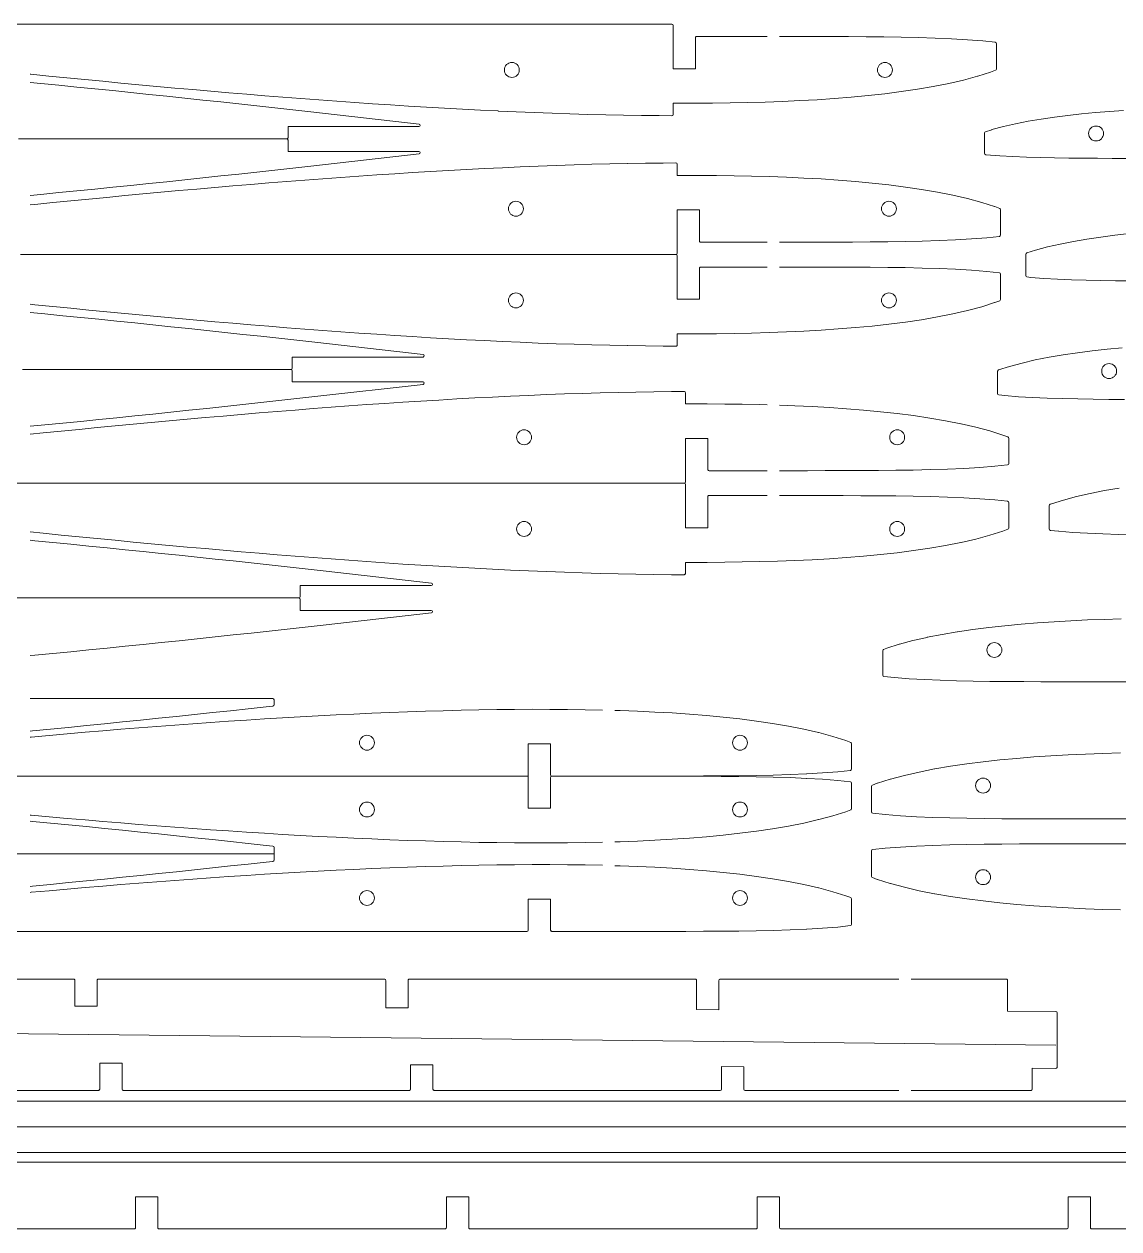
# Model space of a CAD drawing. Header units: millimetres. Extents: x 2 to 380, y 0 to 97.
# Drawn here: x 74.1 to 162.2, y -0.1 to 96.8 of the extents above; entities that cross this region are included whole.
import ezdxf

# ---------------------------------------------------------------- set-up
doc = ezdxf.new("R2010")
doc.units = ezdxf.units.MM
doc.layers.get('0').update_dxf_attribs({"color": 18, "lineweight": 20, "true_color": 0x000000})
doc.layers.add('+0.1mm', color=18, linetype='Continuous', lineweight=20, true_color=0x000000)

msp = doc.modelspace()

# ---------------------------------------------------------------- linework, layer by layer
at = {"layer": '+0.1mm'}
for p, q in [((152.431, 68.888), (152.501, 68.989)), ((3.124, 16.347), (157.124, 14.683))]:
    msp.add_line(p, q, dxfattribs=at)
at = {"layer": '+0.1mm', "flags": 128}
for points in [[(126.237, 96.798), (124.533, 96.798), (123.072, 96.798), (121.61, 96.798), (120.149, 96.798), (118.689, 96.798), (117.229, 96.798), (115.77, 96.798), (114.311, 96.798), (112.852, 96.798), (111.395, 96.798), (109.937, 96.798), (108.48, 96.798), (107.024, 96.798), (105.568, 96.798), (104.112, 96.798), (102.656, 96.798), (101.199, 96.798), (99.742, 96.798), (98.284, 96.798), (96.827, 96.798), (95.37, 96.798), (93.913, 96.798), (92.456, 96.798), (90.999, 96.798), (89.543, 96.798), (86.629, 96.798), (83.716, 96.798), (82.259, 96.798), (80.803, 96.798), (79.346, 96.798), (77.889, 96.798), (76.433, 96.798), (74.976, 96.798), (73.519, 96.798)], [(73.703, 87.56), (75.159, 87.56), (76.616, 87.56), (78.073, 87.561), (79.53, 87.561), (80.987, 87.56), (82.444, 87.56), (83.901, 87.56), (85.359, 87.56), (86.816, 87.56), (88.274, 87.56), (89.733, 87.56), (91.191, 87.56), (92.65, 87.56), (95.269, 87.561)], [(126.563, 78.262), (124.859, 78.262), (123.398, 78.262), (121.937, 78.262), (120.476, 78.262), (119.015, 78.262), (117.555, 78.262), (116.096, 78.262), (114.637, 78.262), (113.179, 78.262), (111.721, 78.262), (110.264, 78.262), (108.807, 78.262), (107.351, 78.262), (105.894, 78.262), (104.438, 78.262), (102.982, 78.262), (101.526, 78.262), (100.068, 78.262), (98.611, 78.262), (97.154, 78.262), (95.697, 78.262), (94.24, 78.262), (92.783, 78.262), (91.326, 78.262), (89.869, 78.262), (86.956, 78.262), (84.042, 78.262), (82.586, 78.262), (81.129, 78.262), (79.673, 78.262), (78.216, 78.262), (76.759, 78.262), (75.302, 78.262), (73.845, 78.261)], [(74.029, 69.024), (75.486, 69.024), (76.943, 69.024), (78.399, 69.024), (79.856, 69.024), (81.313, 69.024), (82.771, 69.024), (84.228, 69.024), (85.685, 69.024), (87.143, 69.024), (88.601, 69.024), (90.059, 69.024), (91.518, 69.024), (92.976, 69.024), (95.595, 69.024)], [(127.224, 59.881), (125.52, 59.881), (124.059, 59.881), (122.597, 59.881), (121.136, 59.881), (119.676, 59.881), (118.216, 59.881), (116.757, 59.881), (115.298, 59.881), (113.84, 59.881), (112.382, 59.881), (110.924, 59.881), (109.467, 59.881), (108.011, 59.881), (106.555, 59.881), (105.099, 59.881), (103.643, 59.881), (102.186, 59.881), (100.729, 59.881), (99.272, 59.881), (97.814, 59.881), (96.357, 59.881), (94.9, 59.881), (93.443, 59.881), (91.986, 59.881), (90.53, 59.881), (87.616, 59.881), (84.703, 59.881), (83.246, 59.881), (81.79, 59.881), (80.333, 59.881), (78.876, 59.881), (77.42, 59.881), (75.963, 59.881), (74.506, 59.881), (73.049, 59.881)], [(73.233, 50.643), (74.69, 50.643), (76.146, 50.643), (77.603, 50.643), (79.06, 50.643), (80.517, 50.643), (81.974, 50.643), (83.431, 50.643), (84.888, 50.643), (86.346, 50.643), (87.803, 50.643), (89.261, 50.643), (90.72, 50.643), (92.178, 50.643), (93.637, 50.643), (96.256, 50.644)], [(114.684, 36.316), (112.88, 36.316), (111.419, 36.316), (109.957, 36.316), (108.496, 36.316), (107.036, 36.316), (105.576, 36.316), (104.117, 36.316), (102.658, 36.316), (101.2, 36.316), (99.742, 36.316), (98.284, 36.316), (96.827, 36.316), (95.371, 36.316), (93.915, 36.316), (92.459, 36.316), (91.003, 36.316), (89.546, 36.316), (88.089, 36.316), (86.632, 36.316), (85.174, 36.316), (83.717, 36.316), (82.26, 36.316), (80.803, 36.316), (79.346, 36.316), (77.89, 36.316), (74.976, 36.316), (72.063, 36.316)], [(73.12, 30.071), (74.576, 30.071), (76.033, 30.071), (77.489, 30.071), (78.946, 30.071), (80.403, 30.071), (81.86, 30.071), (83.317, 30.071), (84.775, 30.071), (86.232, 30.071), (87.69, 30.071), (89.148, 30.071), (90.606, 30.071), (92.064, 30.071), (93.523, 30.071), (94.242, 30.071)], [(345.231, 5.272), (23.704, 5.272)]]:
    msp.add_lwpolyline(points, dxfattribs=at)
for points in [[(133.896, 95.798), (133.266, 95.798), (131.817, 95.798), (130.364, 95.798), (128.237, 95.798, 0.414214), (128.137, 95.698), (128.137, 93.21), (126.337, 93.21), (126.337, 96.698, 0.414201), (126.237, 96.798)], [(74.644, 92.77), (74.681, 92.767), (76.13, 92.622, 0.000272), (76.13, 92.622), (77.579, 92.479, 0.000272), (77.579, 92.479), (79.028, 92.337, 0.000292), (79.028, 92.337), (80.476, 92.197, 0.000333), (80.476, 92.197), (81.925, 92.059, 0.000291), (81.925, 92.059), (83.373, 91.923, 0.00039), (83.373, 91.923), (84.821, 91.789, 0.000334), (84.821, 91.789), (86.268, 91.657, 0.00039), (86.268, 91.657), (87.716, 91.528, 0.00043), (87.716, 91.528), (89.163, 91.401, 0.000391), (89.163, 91.401), (90.61, 91.276, 0.00049), (90.61, 91.276), (92.056, 91.154, 0.00047), (92.056, 91.154), (93.502, 91.035, 0.000531), (93.503, 91.035), (94.948, 90.919, 0.000509), (94.949, 90.919), (96.394, 90.806, 0.000572), (96.394, 90.806), (97.84, 90.696, 0.00057), (97.84, 90.696), (99.285, 90.59, 0.000571), (99.285, 90.59), (100.729, 90.487, 0.000693), (100.73, 90.487), (102.174, 90.388, 0.000631), (102.174, 90.388), (103.618, 90.292, 0.000692), (103.619, 90.292), (105.063, 90.201, 0.000694), (105.063, 90.201), (106.507, 90.114, 0.000712), (106.507, 90.114), (107.95, 90.031, 0.000753), (107.95, 90.031), (109.394, 89.952, 0.000792), (109.394, 89.952), (110.837, 89.878, 0.000812), (110.837, 89.878), (112.279, 89.809, 0.000813), (112.279, 89.808), (113.721, 89.744, 0.000893), (113.721, 89.744), (115.162, 89.684, 0.000933), (115.163, 89.684), (116.603, 89.63, 0.000915), (116.603, 89.63), (118.043, 89.582, 0.001055), (118.043, 89.582), (119.481, 89.539, 0.001077), (119.482, 89.539), (120.919, 89.502, 0.001118), (120.919, 89.502), (122.355, 89.472, 0.001201), (122.355, 89.472), (123.789, 89.449, 0.001284), (123.79, 89.449), (125.222, 89.434, 0.001369), (125.223, 89.434), (126.236, 89.428, 0.41581), (126.337, 89.528), (126.337, 90.426), (128.078, 90.427, 0.001581), (128.079, 90.427), (129.497, 90.436, 0.00169), (129.498, 90.436), (130.913, 90.455, 0.001779), (130.914, 90.455), (132.325, 90.484, 0.002018), (132.326, 90.484), (133.732, 90.524, 0.002115), (133.733, 90.524), (135.134, 90.576, 0.002342), (135.135, 90.577), (136.529, 90.641, 0.002533), (136.53, 90.641), (137.917, 90.72, 0.002841), (137.918, 90.72), (139.296, 90.814, 0.003099), (139.297, 90.814), (140.664, 90.924, 0.003484), (140.666, 90.924), (142.02, 91.052, 0.003827), (142.022, 91.052), (143.362, 91.2, 0.004416), (143.364, 91.2), (144.685, 91.369, 0.004902), (144.687, 91.37), (145.986, 91.562, 0.005676), (145.989, 91.562), (147.26, 91.78, 0.006612), (147.262, 91.78), (148.499, 92.026, 0.00755), (148.502, 92.026), (149.693, 92.3, 0.008925), (149.696, 92.301), (150.825, 92.604, 0.010628), (150.829, 92.605), (151.868, 92.932, 0.012991), (151.873, 92.933), (152.272, 93.082, 0.313287), (152.337, 93.175), (152.337, 95.235, 0.383108), (152.247, 95.335), (151.233, 95.444, 0.007014), (151.231, 95.444), (150.011, 95.541, 0.005172), (150.009, 95.541), (148.73, 95.616, 0.003807), (148.728, 95.616), (147.404, 95.674, 0.003091), (147.402, 95.674), (146.047, 95.716, 0.00234), (146.046, 95.716), (144.667, 95.746, 0.001762), (144.666, 95.746), (143.271, 95.766, 0.001283), (143.27, 95.766), (141.862, 95.78, 0.000965), (141.862, 95.78), (140.444, 95.788, 0.000575), (140.444, 95.788), (139.019, 95.792, 0.000271), (139.019, 95.792), (137.588, 95.796, 0.00025), (137.588, 95.796), (136.152, 95.797), (134.896, 95.798)], [(95.269, 87.561, 0.414178), (95.369, 87.661), (95.369, 88.56), (105.899, 88.56, 0.945405), (105.91, 88.76), (97.201, 89.741), (95.753, 89.903), (94.306, 90.064), (92.858, 90.224), (91.411, 90.382, 0.000273), (91.411, 90.382), (89.963, 90.538, 0.000261), (89.963, 90.538), (88.516, 90.693, 0.000257), (88.515, 90.693), (87.068, 90.846, 0.000256), (87.067, 90.846), (85.62, 90.998, 0.000263), (85.62, 90.998), (84.171, 91.149, 0.000261), (84.171, 91.149), (82.722, 91.298), (81.273, 91.445, 0.000256), (81.273, 91.446), (79.824, 91.592), (78.375, 91.737, 0.000272), (78.375, 91.737), (76.926, 91.88, 0.000272), (76.926, 91.88), (75.478, 92.021, 0.000292), (75.478, 92.021), (74.644, 92.102)], [(162.559, 89.851), (161.428, 89.774, 0.003099), (161.427, 89.774), (160.304, 89.684, 0.003484), (160.303, 89.683), (159.191, 89.578, 0.003827), (159.19, 89.578), (158.091, 89.457, 0.004416), (158.089, 89.457), (157.005, 89.318, 0.004902), (157.004, 89.318), (155.939, 89.161, 0.005676), (155.936, 89.16), (154.895, 88.982, 0.006612), (154.893, 88.981), (153.881, 88.781, 0.00755), (153.878, 88.78), (152.904, 88.556, 0.008925), (152.901, 88.555), (151.979, 88.308, 0.010628), (151.975, 88.307), (151.453, 88.143, 0.32761), (151.383, 88.047), (151.383, 86.395, 0.391173), (151.475, 86.296), (152.614, 86.205, 0.005172), (152.616, 86.205), (153.665, 86.143, 0.003807), (153.667, 86.143), (154.753, 86.096, 0.003091), (154.755, 86.096), (155.868, 86.061, 0.00234), (155.869, 86.061), (157.001, 86.037, 0.001762), (157.002, 86.037), (158.149, 86.02, 0.001283), (158.149, 86.02), (159.306, 86.009, 0.000965), (159.307, 86.009), (160.472, 86.003, 0.000575), (160.472, 86.003), (161.644, 85.999, 0.000271), (161.644, 85.999), (162.821, 85.996, 0.00025)], [(95.269, 87.56, -0.414178), (95.369, 87.46), (95.369, 86.56), (105.899, 86.56, -0.945405), (105.91, 86.361), (97.201, 85.38), (95.753, 85.218), (94.306, 85.057), (92.858, 84.897), (91.411, 84.739, -0.000273), (91.411, 84.739), (89.963, 84.583, -0.000261), (89.963, 84.583), (88.516, 84.428, -0.000257), (88.515, 84.428), (87.068, 84.274, -0.000256), (87.067, 84.274), (85.62, 84.123, -0.000263), (85.619, 84.123), (84.171, 83.972, -0.000261), (84.171, 83.972), (82.722, 83.823), (81.273, 83.675, -0.000256), (81.273, 83.675), (79.824, 83.529), (78.375, 83.384, -0.000272), (78.375, 83.384), (76.926, 83.241, -0.000272), (76.926, 83.241), (75.478, 83.1, -0.000292), (75.478, 83.1), (74.644, 83.019)], [(74.644, 82.256), (75.008, 82.293), (76.457, 82.438, -0.000272), (76.457, 82.438), (77.906, 82.581, -0.000272), (77.906, 82.581), (79.354, 82.722, -0.000292), (79.354, 82.722), (80.803, 82.862, -0.000333), (80.803, 82.862), (82.251, 83, -0.000291), (82.251, 83), (83.699, 83.136, -0.00039), (83.699, 83.136), (85.147, 83.27, -0.000334), (85.147, 83.27), (86.595, 83.402, -0.00039), (86.595, 83.402), (88.042, 83.532, -0.00043), (88.042, 83.532), (89.489, 83.659, -0.000391), (89.49, 83.659), (90.936, 83.784, -0.00049), (90.936, 83.784), (92.383, 83.906, -0.00047), (92.383, 83.906), (93.829, 84.025, -0.000531), (93.829, 84.025), (95.275, 84.141, -0.000509), (95.275, 84.141), (96.721, 84.254, -0.000572), (96.721, 84.254), (98.166, 84.364, -0.00057), (98.166, 84.364), (99.611, 84.47, -0.000571), (99.611, 84.47), (101.056, 84.573, -0.000693), (101.056, 84.573), (102.501, 84.672, -0.000631), (102.501, 84.672), (103.945, 84.767, -0.000692), (103.945, 84.767), (105.389, 84.859, -0.000694), (105.389, 84.859), (106.833, 84.946, -0.000712), (106.833, 84.946), (108.277, 85.029, -0.000753), (108.277, 85.029), (109.72, 85.108, -0.000792), (109.721, 85.108), (111.163, 85.182, -0.000812), (111.163, 85.182), (112.606, 85.251, -0.000813), (112.606, 85.251), (114.048, 85.316, -0.000893), (114.048, 85.316), (115.489, 85.375, -0.000933), (115.489, 85.375), (116.929, 85.43, -0.000915), (116.93, 85.43), (118.369, 85.478, -0.001055), (118.37, 85.478), (119.808, 85.521, -0.001077), (119.808, 85.521), (121.245, 85.557, -0.001118), (121.246, 85.557), (122.681, 85.587, -0.001201), (122.682, 85.587), (124.116, 85.61, -0.001284), (124.117, 85.61), (125.549, 85.626, -0.001369), (125.55, 85.626), (126.563, 85.632, -0.41581), (126.663, 85.532), (126.663, 84.634), (128.405, 84.633, -0.001581), (128.405, 84.633), (129.824, 84.624, -0.00169), (129.825, 84.624), (131.24, 84.605, -0.001779), (131.241, 84.605), (132.652, 84.576, -0.002018), (132.653, 84.576), (134.059, 84.535, -0.002115), (134.06, 84.535), (135.46, 84.483, -0.002342), (135.461, 84.483), (136.855, 84.419, -0.002533), (136.856, 84.419), (138.243, 84.34, -0.002841), (138.244, 84.34), (139.622, 84.246, -0.003099), (139.623, 84.246), (140.991, 84.136, -0.003484), (140.992, 84.136), (142.347, 84.008, -0.003827), (142.349, 84.007), (143.688, 83.86, -0.004416), (143.69, 83.86), (145.012, 83.691, -0.004902), (145.014, 83.69), (146.313, 83.498, -0.005676), (146.315, 83.498), (147.586, 83.28, -0.006612), (147.589, 83.28), (148.825, 83.034, -0.00755), (148.828, 83.034), (150.019, 82.76, -0.008925), (150.023, 82.759), (151.152, 82.456, -0.010628), (151.156, 82.455), (152.195, 82.128, -0.012991), (152.2, 82.127), (152.598, 81.978, -0.313287), (152.663, 81.885), (152.663, 79.825, -0.383108), (152.574, 79.725), (151.56, 79.616, -0.007014), (151.557, 79.616), (150.338, 79.519, -0.005172), (150.336, 79.519), (149.056, 79.444, -0.003807), (149.055, 79.444), (147.73, 79.386, -0.003091), (147.729, 79.386), (146.373, 79.344, -0.00234), (146.372, 79.344), (144.994, 79.314, -0.001762), (144.993, 79.314), (143.597, 79.294, -0.001283), (143.597, 79.294), (142.189, 79.28, -0.000965), (142.188, 79.28), (140.771, 79.272, -0.000575), (140.771, 79.272), (139.346, 79.268, -0.000271), (139.346, 79.268), (137.915, 79.264, -0.00025), (137.915, 79.264), (136.479, 79.263), (135.038, 79.262), (134.896, 79.262)], [(133.896, 79.262), (133.593, 79.262), (132.144, 79.262), (130.691, 79.262), (128.563, 79.262, -0.414214), (128.463, 79.362), (128.463, 81.85), (126.663, 81.85), (126.663, 78.362, -0.414201), (126.563, 78.262)], [(163.007, 79.944), (161.86, 79.818, 0.004416), (161.858, 79.818), (160.727, 79.673, 0.004902), (160.725, 79.673), (159.614, 79.508, 0.005676), (159.611, 79.508), (158.524, 79.322, 0.006612), (158.522, 79.321), (157.465, 79.111, 0.00755), (157.462, 79.111), (156.445, 78.877, 0.008925), (156.441, 78.876), (155.478, 78.617, 0.010628), (155.474, 78.616), (154.769, 78.395, 0.32761), (154.699, 78.3), (154.699, 76.565, 0.383108), (154.789, 76.465), (155.103, 76.431, 0.007014), (155.106, 76.431), (156.149, 76.348, 0.005172), (156.151, 76.348), (157.246, 76.284, 0.003807), (157.248, 76.284), (158.382, 76.234, 0.003091), (158.383, 76.234), (159.545, 76.198, 0.00234), (159.546, 76.198), (160.727, 76.173, 0.001762), (160.728, 76.173), (161.925, 76.155, 0.001283), (161.925, 76.155), (163.132, 76.144, 0.000965)], [(133.896, 77.262), (133.593, 77.262), (132.144, 77.262), (130.691, 77.262), (128.563, 77.262, 0.414214), (128.463, 77.162), (128.463, 74.673), (126.663, 74.673), (126.663, 78.162, 0.414201), (126.563, 78.262)], [(74.644, 74.267), (75.008, 74.23), (76.457, 74.085, 0.000272), (76.457, 74.085), (77.906, 73.942, 0.000272), (77.906, 73.942), (79.354, 73.801, 0.000292), (79.354, 73.801), (80.803, 73.661, 0.000333), (80.803, 73.661), (82.251, 73.523, 0.000291), (82.251, 73.523), (83.699, 73.387, 0.00039), (83.7, 73.387), (85.147, 73.253, 0.000334), (85.147, 73.253), (86.595, 73.121, 0.00039), (86.595, 73.121), (88.042, 72.991, 0.00043), (88.042, 72.991), (89.489, 72.864, 0.000391), (89.49, 72.864), (90.936, 72.739, 0.00049), (90.936, 72.739), (92.383, 72.617, 0.00047), (92.383, 72.617), (93.829, 72.498, 0.000531), (93.829, 72.498), (95.275, 72.382, 0.000509), (95.275, 72.382), (96.721, 72.269, 0.000572), (96.721, 72.269), (98.166, 72.16, 0.00057), (98.166, 72.16), (99.611, 72.053, 0.000571), (99.611, 72.053), (101.056, 71.95, 0.000693), (101.056, 71.95), (102.501, 71.851, 0.000631), (102.501, 71.851), (103.945, 71.756, 0.000692), (103.945, 71.756), (105.389, 71.665, 0.000694), (105.389, 71.665), (106.833, 71.577, 0.000712), (106.834, 71.577), (108.277, 71.494, 0.000753), (108.277, 71.494), (109.72, 71.416, 0.000792), (109.721, 71.416), (111.163, 71.341, 0.000812), (111.164, 71.341), (112.606, 71.272, 0.000813), (112.606, 71.272), (114.048, 71.207, 0.000893), (114.048, 71.207), (115.489, 71.148, 0.000933), (115.489, 71.148), (116.93, 71.094, 0.000915), (116.93, 71.094), (118.369, 71.045, 0.001055), (118.37, 71.045), (119.808, 71.002, 0.001077), (119.808, 71.002), (121.245, 70.966, 0.001118), (121.246, 70.966), (122.681, 70.936, 0.001201), (122.682, 70.936), (124.116, 70.913, 0.001284), (124.117, 70.913), (125.549, 70.897, 0.001369), (125.55, 70.897), (126.563, 70.892, 0.41581), (126.663, 70.992), (126.663, 71.889), (128.405, 71.89, 0.001581), (128.405, 71.89), (129.824, 71.9, 0.00169), (129.825, 71.9), (131.24, 71.919, 0.001779), (131.241, 71.919), (132.652, 71.948, 0.002018), (132.653, 71.948), (134.059, 71.988, 0.002115), (134.06, 71.988), (135.46, 72.04, 0.002342), (135.461, 72.04), (136.856, 72.105, 0.002533), (136.857, 72.105), (138.243, 72.184, 0.002841), (138.244, 72.184), (139.622, 72.277, 0.003099), (139.623, 72.277), (140.991, 72.388, 0.003484), (140.992, 72.388), (142.347, 72.516, 0.003827), (142.349, 72.516), (143.688, 72.663, 0.004416), (143.69, 72.664), (145.012, 72.833, 0.004902), (145.014, 72.833), (146.313, 73.025, 0.005676), (146.315, 73.026), (147.586, 73.243, 0.006612), (147.589, 73.244), (148.825, 73.489, 0.00755), (148.828, 73.49), (150.019, 73.764, 0.008925), (150.023, 73.765), (151.152, 74.068, 0.010628), (151.156, 74.069), (152.195, 74.395, 0.012991), (152.2, 74.397), (152.598, 74.545, 0.313287), (152.663, 74.639), (152.663, 76.699, 0.383108), (152.574, 76.798), (151.56, 76.907, 0.007014), (151.557, 76.908), (150.338, 77.005, 0.005172), (150.336, 77.005), (149.056, 77.08, 0.003807), (149.055, 77.08), (147.73, 77.137, 0.003091), (147.729, 77.137), (146.373, 77.18, 0.00234), (146.372, 77.18), (144.994, 77.209, 0.001762), (144.993, 77.209), (143.597, 77.23, 0.001283), (143.597, 77.23), (142.189, 77.243, 0.000965), (142.188, 77.243), (140.771, 77.251, 0.000575), (140.771, 77.251), (139.346, 77.256, 0.000271), (139.346, 77.256), (137.915, 77.259, 0.00025), (137.915, 77.259), (136.479, 77.261), (135.038, 77.262), (134.896, 77.262)], [(95.595, 69.024, 0.414178), (95.695, 69.124), (95.695, 70.024), (106.225, 70.024, 0.945405), (106.236, 70.223), (97.528, 71.205), (96.08, 71.367), (94.633, 71.528), (93.185, 71.687), (91.737, 71.845, 0.000273), (91.737, 71.845), (90.29, 72.002, 0.000261), (90.29, 72.002), (88.842, 72.156, 0.000257), (88.842, 72.157), (87.394, 72.31, 0.000256), (87.394, 72.31), (85.946, 72.462, 0.000263), (85.946, 72.462), (84.498, 72.612, 0.000261), (84.498, 72.612), (83.049, 72.761), (81.6, 72.909, 0.000256), (81.6, 72.909), (80.151, 73.055), (78.702, 73.2, 0.000272), (78.702, 73.2), (77.253, 73.343, 0.000272), (77.253, 73.343), (75.804, 73.485, 0.000292), (75.804, 73.485), (74.644, 73.597)], [(162.452, 70.766), (161.243, 70.652, 0.003827), (161.241, 70.652), (160.046, 70.52, 0.004416), (160.044, 70.52), (158.865, 70.369, 0.004902), (158.863, 70.369), (157.705, 70.198, 0.005676), (157.702, 70.197), (156.569, 70.003, 0.006612), (156.567, 70.003), (155.465, 69.784, 0.00755), (155.462, 69.783), (154.401, 69.539, 0.008925), (154.398, 69.538), (153.393, 69.269, 0.010628), (153.389, 69.268), (152.501, 68.989)], [(95.595, 69.024, -0.414178), (95.695, 68.924), (95.695, 68.024), (106.225, 68.024, -0.945405), (106.236, 67.825), (97.528, 66.843), (96.08, 66.681), (94.633, 66.52), (93.185, 66.361), (91.737, 66.203, -0.000273), (91.737, 66.203), (90.29, 66.046, -0.000261), (90.29, 66.046), (88.842, 65.891, -0.000257), (88.842, 65.891), (87.394, 65.738, -0.000256), (87.394, 65.738), (85.946, 65.586, -0.000263), (85.946, 65.586), (84.498, 65.436, -0.000261), (84.498, 65.436), (83.049, 65.287), (81.6, 65.139, -0.000256), (81.6, 65.139), (80.151, 64.993), (78.702, 64.848, -0.000272), (78.702, 64.848), (77.253, 64.705, -0.000272), (77.253, 64.705), (75.804, 64.563, -0.000292), (75.804, 64.563), (74.644, 64.451)], [(152.431, 68.888), (152.431, 67.071, 0.383108), (152.52, 66.972), (153.01, 66.919, 0.007014), (153.013, 66.919), (154.1, 66.832, 0.005172), (154.102, 66.832), (155.243, 66.765, 0.003807), (155.245, 66.765), (156.427, 66.714, 0.003091), (156.428, 66.714), (157.638, 66.676, 0.00234), (157.639, 66.676), (158.87, 66.65, 0.001762), (158.87, 66.65), (160.117, 66.631, 0.001283), (160.117, 66.631), (161.375, 66.619, 0.000965), (161.375, 66.619), (162.641, 66.612, 0.000575)], [(74.644, 63.809), (75.668, 63.912), (77.117, 64.057, -0.000272), (77.117, 64.057), (78.566, 64.2, -0.000272), (78.566, 64.2), (80.015, 64.342, -0.000292), (80.015, 64.342), (81.463, 64.482, -0.000333), (81.463, 64.482), (82.912, 64.62, -0.000291), (82.912, 64.62), (84.36, 64.756, -0.00039), (84.36, 64.756), (85.808, 64.89, -0.000334), (85.808, 64.89), (87.255, 65.022, -0.00039), (87.255, 65.022), (88.703, 65.151, -0.00043), (88.703, 65.151), (90.15, 65.278, -0.000391), (90.15, 65.278), (91.597, 65.403, -0.00049), (91.597, 65.403), (93.043, 65.525, -0.00047), (93.043, 65.525), (94.489, 65.644, -0.000531), (94.49, 65.644), (95.935, 65.76, -0.000509), (95.936, 65.76), (97.381, 65.873, -0.000572), (97.381, 65.873), (98.827, 65.983, -0.00057), (98.827, 65.983), (100.272, 66.089, -0.000571), (100.272, 66.089), (101.716, 66.192, -0.000693), (101.717, 66.192), (103.161, 66.291, -0.000631), (103.161, 66.291), (104.605, 66.387, -0.000692), (104.606, 66.387), (106.05, 66.478, -0.000694), (106.05, 66.478), (107.494, 66.565, -0.000712), (107.494, 66.565), (108.937, 66.648, -0.000753), (108.938, 66.648), (110.381, 66.727, -0.000792), (110.381, 66.727), (111.824, 66.801, -0.000812), (111.824, 66.801), (113.266, 66.871, -0.000813), (113.266, 66.871), (114.708, 66.935, -0.000893), (114.708, 66.935), (116.149, 66.995, -0.000933), (116.15, 66.995), (117.59, 67.049, -0.000915), (117.59, 67.049), (119.03, 67.098, -0.001055), (119.03, 67.098), (120.468, 67.14, -0.001077), (120.469, 67.14), (121.906, 67.177, -0.001118), (121.906, 67.177), (123.342, 67.207, -0.001201), (123.342, 67.207), (124.776, 67.23, -0.001284), (124.777, 67.23), (126.209, 67.245, -0.001369), (126.21, 67.245), (127.223, 67.251, -0.41581), (127.324, 67.151), (127.324, 66.253), (129.065, 66.253, -0.001581), (129.066, 66.253), (130.484, 66.243, -0.00169), (130.485, 66.243), (131.9, 66.224, -0.001779), (131.901, 66.224), (133.312, 66.195, -0.002018), (133.313, 66.195), (133.896, 66.178)], [(134.896, 66.148), (136.121, 66.103, -0.002342), (136.122, 66.103), (137.516, 66.038, -0.002533), (137.517, 66.038), (138.904, 65.959, -0.002841), (138.905, 65.959), (140.283, 65.865, -0.003099), (140.284, 65.865), (141.651, 65.755, -0.003484), (141.653, 65.755), (143.007, 65.627, -0.003827), (143.009, 65.627), (144.349, 65.479, -0.004416), (144.351, 65.479), (145.672, 65.31, -0.004902), (145.674, 65.31), (146.973, 65.118, -0.005676), (146.976, 65.117), (148.247, 64.9, -0.006612), (148.249, 64.899), (149.486, 64.654, -0.00755), (149.489, 64.653), (150.68, 64.379, -0.008925), (150.683, 64.378), (151.812, 64.075, -0.010628), (151.816, 64.074), (152.855, 63.748, -0.012991), (152.86, 63.746), (153.259, 63.598, -0.313287), (153.324, 63.504), (153.324, 61.444, -0.383108), (153.234, 61.345), (152.22, 61.235, -0.007014), (152.218, 61.235), (150.998, 61.138, -0.005172), (150.996, 61.138), (149.717, 61.063, -0.003807), (149.715, 61.063), (148.391, 61.005, -0.003091), (148.389, 61.005), (147.034, 60.963, -0.00234), (147.033, 60.963), (145.654, 60.933, -0.001762), (145.653, 60.933), (144.258, 60.913, -0.001283), (144.257, 60.913), (142.849, 60.9, -0.000965), (142.849, 60.9), (141.432, 60.892, -0.000575), (141.431, 60.892), (140.006, 60.887, -0.000271), (140.006, 60.887), (138.575, 60.884, -0.00025), (138.575, 60.884), (137.139, 60.882), (135.698, 60.881), (134.896, 60.881)], [(133.896, 60.881), (132.804, 60.881), (131.351, 60.881), (129.224, 60.881, -0.414214), (129.124, 60.981), (129.124, 63.47), (127.324, 63.47), (127.324, 59.981, -0.414201), (127.224, 59.881)], [(133.896, 58.881), (132.804, 58.881), (131.351, 58.881), (129.224, 58.881, 0.414214), (129.124, 58.781), (129.124, 56.292), (127.324, 56.292), (127.324, 59.781, 0.414201), (127.224, 59.881)], [(162.216, 59.488), (161.037, 59.286, 0.006612), (161.035, 59.285), (159.888, 59.058, 0.00755), (159.885, 59.057), (158.781, 58.803, 0.008925), (158.778, 58.802), (157.731, 58.521, 0.010628), (157.727, 58.52), (156.765, 58.218, 0.012991), (156.76, 58.216), (156.651, 58.176, 0.313287), (156.586, 58.082), (156.586, 56.179, 0.383108), (156.676, 56.08), (157.34, 56.008, 0.007014), (157.343, 56.008), (158.474, 55.918, 0.005172), (158.476, 55.918), (159.663, 55.848, 0.003807), (159.665, 55.848), (160.894, 55.795, 0.003091), (160.895, 55.795), (162.154, 55.756, 0.00234), (162.155, 55.756), (163.435, 55.728, 0.001762)], [(74.644, 55.953), (75.668, 55.85), (77.117, 55.705, 0.000272), (77.117, 55.705), (78.566, 55.562, 0.000272), (78.566, 55.562), (80.015, 55.42, 0.000292), (80.015, 55.42), (81.463, 55.28, 0.000333), (81.463, 55.28), (82.912, 55.142, 0.000291), (82.912, 55.142), (84.36, 55.006, 0.00039), (84.36, 55.006), (85.808, 54.872, 0.000334), (85.808, 54.872), (87.255, 54.74, 0.00039), (87.255, 54.74), (88.703, 54.611, 0.00043), (88.703, 54.611), (90.15, 54.484, 0.000391), (90.15, 54.484), (91.597, 54.359, 0.00049), (91.597, 54.359), (93.043, 54.237, 0.00047), (93.043, 54.237), (94.489, 54.118, 0.000531), (94.49, 54.118), (95.935, 54.002, 0.000509), (95.936, 54.002), (97.381, 53.889, 0.000572), (97.381, 53.889), (98.827, 53.779, 0.00057), (98.827, 53.779), (100.272, 53.673, 0.000571), (100.272, 53.673), (101.716, 53.57, 0.000693), (101.717, 53.57), (103.161, 53.471, 0.000631), (103.161, 53.471), (104.606, 53.375, 0.000692), (104.606, 53.375), (106.05, 53.284, 0.000694), (106.05, 53.284), (107.494, 53.197, 0.000712), (107.494, 53.197), (108.937, 53.114, 0.000753), (108.938, 53.114), (110.381, 53.035, 0.000792), (110.381, 53.035), (111.824, 52.961, 0.000812), (111.824, 52.961), (113.266, 52.891, 0.000813), (113.266, 52.891), (114.708, 52.827, 0.000893), (114.708, 52.827), (116.149, 52.767, 0.000933), (116.15, 52.767), (117.59, 52.713, 0.000915), (117.59, 52.713), (119.03, 52.664, 0.001055), (119.03, 52.664), (120.468, 52.622, 0.001077), (120.469, 52.622), (121.906, 52.585, 0.001118), (121.906, 52.585), (123.342, 52.555, 0.001201), (123.342, 52.555), (124.777, 52.532, 0.001284), (124.777, 52.532), (126.209, 52.517, 0.001369), (126.21, 52.517), (127.223, 52.511, 0.41581), (127.324, 52.611), (127.324, 53.509), (129.065, 53.509, 0.001581), (129.066, 53.509), (130.484, 53.519, 0.00169), (130.485, 53.519), (131.9, 53.538, 0.001779), (131.901, 53.538), (133.312, 53.567, 0.002018), (133.313, 53.567), (134.719, 53.607, 0.002115), (134.72, 53.607), (136.121, 53.659, 0.002342), (136.122, 53.659), (137.516, 53.724, 0.002533), (137.517, 53.724), (138.904, 53.803, 0.002841), (138.905, 53.803), (140.283, 53.897, 0.003099), (140.284, 53.897), (141.651, 54.007, 0.003484), (141.653, 54.007), (143.007, 54.135, 0.003827), (143.009, 54.135), (144.349, 54.283, 0.004416), (144.351, 54.283), (145.672, 54.452, 0.004902), (145.674, 54.452), (146.973, 54.645, 0.005676), (146.976, 54.645), (148.247, 54.863, 0.006612), (148.249, 54.863), (149.486, 55.109, 0.00755), (149.489, 55.109), (150.68, 55.383, 0.008925), (150.683, 55.384), (151.812, 55.687, 0.010628), (151.816, 55.688), (152.855, 56.015, 0.012991), (152.86, 56.016), (153.259, 56.165, 0.313287), (153.324, 56.258), (153.324, 58.318, 0.383108), (153.234, 58.418), (152.22, 58.527, 0.007014), (152.218, 58.527), (150.998, 58.624, 0.005172), (150.996, 58.624), (149.717, 58.699, 0.003807), (149.715, 58.699), (148.391, 58.757, 0.003091), (148.389, 58.757), (147.034, 58.799, 0.00234), (147.033, 58.799), (145.654, 58.829, 0.001762), (145.653, 58.829), (144.258, 58.849, 0.001283), (144.257, 58.849), (142.849, 58.863, 0.000965), (142.849, 58.863), (141.432, 58.871, 0.000575), (141.431, 58.871), (140.006, 58.875, 0.000271), (140.006, 58.875), (138.575, 58.879, 0.00025), (138.575, 58.879), (137.139, 58.88), (135.698, 58.881), (134.896, 58.881)], [(96.256, 50.644, 0.414178), (96.356, 50.744), (96.356, 51.643), (106.886, 51.643, 0.945405), (106.897, 51.843), (98.189, 52.824), (96.741, 52.986), (95.293, 53.147), (93.845, 53.306), (92.398, 53.465, 0.000273), (92.398, 53.465), (90.95, 53.621, 0.000261), (90.95, 53.621), (89.503, 53.776, 0.000257), (89.502, 53.776), (88.055, 53.929, 0.000256), (88.055, 53.929), (86.607, 54.081, 0.000263), (86.607, 54.081), (85.158, 54.232, 0.000261), (85.158, 54.232), (83.709, 54.381), (82.26, 54.528, 0.000256), (82.26, 54.528), (80.811, 54.675), (79.362, 54.819, 0.000272), (79.362, 54.819), (77.914, 54.963, 0.000272), (77.913, 54.963), (76.465, 55.104, 0.000292), (76.465, 55.104), (75.016, 55.244, 0.000333), (75.016, 55.244), (74.644, 55.28)], [(96.256, 50.643, -0.414178), (96.356, 50.543), (96.356, 49.643), (106.886, 49.643, -0.945405), (106.897, 49.444), (98.189, 48.463), (96.741, 48.3), (95.293, 48.14), (93.845, 47.98), (92.398, 47.822, -0.000273), (92.398, 47.822), (90.95, 47.666, -0.000261), (90.95, 47.666), (89.503, 47.511, -0.000257), (89.502, 47.511), (88.055, 47.357, -0.000256), (88.055, 47.357), (86.607, 47.205, -0.000263), (86.607, 47.205), (85.158, 47.055, -0.000261), (85.158, 47.055), (83.709, 46.906), (82.26, 46.758, -0.000256), (82.26, 46.758), (80.811, 46.612), (79.362, 46.467, -0.000272), (79.362, 46.467), (77.913, 46.324, -0.000272), (77.913, 46.324), (76.465, 46.183, -0.000292), (76.465, 46.183), (75.016, 46.043, -0.000333), (75.016, 46.043), (74.644, 46.007)], [(162.366, 48.964), (161.01, 48.925, 0.002115), (161.009, 48.925), (159.658, 48.875, 0.002342), (159.657, 48.875), (158.313, 48.812, 0.002533), (158.312, 48.812), (156.975, 48.737, 0.002841), (156.974, 48.737), (155.645, 48.646, 0.003099), (155.644, 48.646), (154.325, 48.54, 0.003484), (154.324, 48.54), (153.018, 48.416, 0.003827), (153.016, 48.416), (151.725, 48.274, 0.004416), (151.723, 48.274), (150.449, 48.111, 0.004902), (150.447, 48.11), (149.195, 47.925, 0.005676), (149.192, 47.925), (147.967, 47.715, 0.006612), (147.965, 47.715), (146.773, 47.478, 0.00755), (146.77, 47.477), (145.623, 47.213, 0.008925), (145.619, 47.212), (144.532, 46.921, 0.010628), (144.528, 46.92), (143.527, 46.605, 0.012991), (143.522, 46.604), (143.268, 46.509, 0.313287), (143.203, 46.415), (143.203, 44.434, 0.383108), (143.293, 44.335), (144.132, 44.244, 0.007014), (144.135, 44.244), (145.31, 44.151, 0.005172), (145.312, 44.151), (146.545, 44.078, 0.003807), (146.547, 44.078), (147.824, 44.023, 0.003091), (147.825, 44.023), (149.132, 43.982, 0.00234), (149.133, 43.982), (150.462, 43.953, 0.001762), (150.463, 43.953), (151.809, 43.934, 0.001283), (151.81, 43.934), (153.167, 43.921, 0.000965), (153.168, 43.921), (154.535, 43.913, 0.000575), (154.535, 43.913), (155.909, 43.908, 0.000271), (155.909, 43.908), (157.29, 43.905, 0.00025), (157.29, 43.905), (158.675, 43.904), (160.064, 43.903), (161.458, 43.903), (162.856, 43.903)], [(74.644, 42.561), (76.033, 42.561), (77.489, 42.561), (78.946, 42.561), (80.403, 42.561), (81.86, 42.561), (83.317, 42.561), (84.775, 42.561), (86.232, 42.561), (87.69, 42.561), (89.148, 42.561), (90.606, 42.561), (92.064, 42.561), (93.523, 42.561), (94.142, 42.561, -0.414178), (94.242, 42.461), (94.242, 42.302)], [(94.242, 42.302), (94.242, 42.049, -0.38244), (94.153, 41.95), (93.623, 41.892), (92.176, 41.734, -0.000273), (92.176, 41.734), (90.73, 41.577, -0.000261), (90.73, 41.577), (89.283, 41.423, -0.000257), (89.283, 41.423), (87.836, 41.269, -0.000256), (87.836, 41.269), (86.389, 41.117, -0.000263), (86.389, 41.117), (84.942, 40.967, -0.000261), (84.942, 40.967), (83.494, 40.818), (82.046, 40.671, -0.000256), (82.046, 40.671), (80.598, 40.525), (79.15, 40.38, -0.000272), (79.15, 40.38), (77.702, 40.237, -0.000272), (77.702, 40.237), (76.254, 40.095, -0.000292), (76.254, 40.095), (74.807, 39.956, -0.000333), (74.807, 39.956), (74.644, 39.94)], [(74.644, 39.455), (74.705, 39.461, -0.00039), (74.705, 39.461), (76.151, 39.59, -0.00043), (76.151, 39.59), (77.597, 39.717, -0.000391), (77.597, 39.717), (79.042, 39.842, -0.00049), (79.042, 39.842), (80.486, 39.964, -0.00047), (80.486, 39.964), (81.931, 40.083, -0.000531), (81.931, 40.083), (83.375, 40.198, -0.000509), (83.375, 40.198), (84.818, 40.311, -0.000572), (84.818, 40.311), (86.261, 40.421, -0.00057), (86.261, 40.421), (87.704, 40.527, -0.000571), (87.704, 40.527), (89.146, 40.63, -0.000693), (89.147, 40.63), (90.588, 40.729, -0.000631), (90.589, 40.729), (92.03, 40.824, -0.000692), (92.03, 40.824), (93.471, 40.915, -0.000694), (93.472, 40.915), (94.913, 41.002, -0.000712), (94.913, 41.002), (96.353, 41.085, -0.000753), (96.354, 41.085), (97.794, 41.163, -0.000792), (97.794, 41.163), (99.233, 41.237, -0.000812), (99.234, 41.237), (100.673, 41.306, -0.000813), (100.673, 41.307), (102.111, 41.371, -0.000893), (102.112, 41.371), (103.549, 41.43, -0.000933), (103.549, 41.43), (104.986, 41.484, -0.000915), (104.986, 41.484), (106.421, 41.533, -0.001055), (106.422, 41.533), (107.856, 41.575, -0.001077), (107.856, 41.575), (109.289, 41.612, -0.001118), (109.289, 41.612), (110.72, 41.641, -0.001201), (110.721, 41.641), (112.15, 41.664, -0.001284), (112.151, 41.664), (113.578, 41.68, -0.001369), (113.578, 41.68), (115.003, 41.688, -0.001453), (115.003, 41.688), (116.425, 41.687, -0.001581), (116.426, 41.687), (117.845, 41.678, -0.00169), (117.845, 41.678), (119.26, 41.659, -0.001779), (119.261, 41.659), (120.655, 41.63)], [(121.655, 41.601), (122.079, 41.589, -0.002115), (122.08, 41.589), (123.481, 41.537, -0.002342), (123.482, 41.537), (124.876, 41.472, -0.002533), (124.877, 41.472), (126.264, 41.394, -0.002841), (126.265, 41.394), (127.643, 41.3, -0.003099), (127.644, 41.3), (129.011, 41.19, -0.003484), (129.013, 41.189), (130.368, 41.061, -0.003827), (130.369, 41.061), (131.709, 40.914, -0.004416), (131.711, 40.913), (133.032, 40.744, -0.004902), (133.034, 40.744), (134.334, 40.552, -0.005676), (134.336, 40.551), (135.607, 40.334, -0.006612), (135.609, 40.333), (136.846, 40.088, -0.00755), (136.849, 40.087), (138.04, 39.813, -0.008925), (138.043, 39.812), (139.172, 39.509, -0.010628), (139.176, 39.508), (140.216, 39.182, -0.012991), (140.22, 39.18), (140.619, 39.032, -0.313287), (140.684, 38.938), (140.684, 36.878, -0.383108), (140.594, 36.779), (139.581, 36.67, -0.007014), (139.578, 36.669), (138.359, 36.572, -0.005172), (138.356, 36.572), (137.077, 36.497, -0.003807), (137.075, 36.497), (135.751, 36.44, -0.003091), (135.749, 36.44), (134.394, 36.398, -0.00234), (134.393, 36.398), (133.014, 36.368, -0.001762), (133.014, 36.368), (131.618, 36.347, -0.001283), (131.617, 36.347), (130.209, 36.334, -0.000965), (130.209, 36.334), (128.792, 36.326, -0.000575), (128.791, 36.326), (127.366, 36.321, -0.000271), (127.366, 36.321), (125.935, 36.318, -0.00025), (125.935, 36.318), (124.499, 36.316), (123.058, 36.315), (121.613, 36.316), (120.164, 36.315), (118.712, 36.316), (117.257, 36.316), (116.584, 36.316, -0.414223), (116.484, 36.416), (116.484, 38.904), (114.684, 38.904), (114.684, 36.316)], [(162.306, 38.186), (160.9, 38.146, 0.002115), (160.899, 38.146), (159.499, 38.094, 0.002342), (159.498, 38.094), (158.104, 38.029, 0.002533), (158.103, 38.029), (156.716, 37.95, 0.002841), (156.715, 37.95), (155.337, 37.857, 0.003099), (155.336, 37.857), (153.968, 37.746, 0.003484), (153.967, 37.746), (152.612, 37.618, 0.003827), (152.61, 37.618), (151.271, 37.471, 0.004416), (151.269, 37.47), (149.947, 37.301, 0.004902), (149.945, 37.301), (148.646, 37.109, 0.005676), (148.644, 37.108), (147.373, 36.891, 0.006612), (147.37, 36.89), (146.134, 36.645, 0.00755), (146.131, 36.644), (144.94, 36.37, 0.008925), (144.936, 36.369), (143.807, 36.067, 0.010628), (143.803, 36.065), (142.764, 35.739, 0.012991), (142.759, 35.737), (142.361, 35.589, 0.313287), (142.296, 35.495), (142.296, 33.435, 0.383108), (142.385, 33.336), (143.399, 33.227, 0.007014), (143.402, 33.226), (144.621, 33.129, 0.005172), (144.623, 33.129), (145.903, 33.054, 0.003807), (145.904, 33.054), (147.229, 32.997, 0.003091), (147.23, 32.997), (148.586, 32.955, 0.00234), (148.587, 32.954), (149.965, 32.925, 0.001762), (149.966, 32.925), (151.362, 32.904, 0.001283), (151.362, 32.904), (152.77, 32.891, 0.000965), (152.771, 32.891), (154.188, 32.883, 0.000575), (154.188, 32.883), (155.613, 32.878, 0.000271), (155.613, 32.878), (157.044, 32.875, 0.00025), (157.044, 32.875), (158.48, 32.873), (159.921, 32.872), (161.366, 32.872), (162.815, 32.872)], [(121.655, 31.03), (122.079, 31.042, 0.002115), (122.08, 31.042), (123.481, 31.094, 0.002342), (123.482, 31.094), (124.876, 31.159, 0.002533), (124.877, 31.159), (126.264, 31.238, 0.002841), (126.265, 31.238), (127.643, 31.332, 0.003099), (127.644, 31.332), (129.011, 31.442, 0.003484), (129.013, 31.442), (130.367, 31.57, 0.003827), (130.369, 31.57), (131.709, 31.718, 0.004416), (131.711, 31.718), (133.032, 31.887, 0.004902), (133.034, 31.887), (134.333, 32.08, 0.005676), (134.336, 32.08), (135.607, 32.298, 0.006612), (135.609, 32.298), (136.846, 32.544, 0.00755), (136.849, 32.544), (138.04, 32.818, 0.008925), (138.043, 32.819), (139.172, 33.122, 0.010628), (139.176, 33.123), (140.215, 33.45, 0.012991), (140.22, 33.451), (140.619, 33.6, 0.313287), (140.684, 33.693), (140.684, 35.753, 0.383108), (140.594, 35.853), (139.581, 35.962, 0.007014), (139.578, 35.962), (138.359, 36.059, 0.005172), (138.356, 36.059), (137.077, 36.134, 0.003807), (137.075, 36.134), (135.751, 36.192, 0.003091), (135.749, 36.192), (134.394, 36.234, 0.00234), (134.393, 36.234), (133.014, 36.264, 0.001762), (133.014, 36.264), (131.618, 36.284, 0.001283), (131.617, 36.284), (130.209, 36.298, 0.000965), (130.209, 36.298), (128.792, 36.306, 0.000575), (128.791, 36.306), (127.366, 36.31, 0.000271), (127.366, 36.31), (125.935, 36.313, 0.00025), (125.935, 36.313), (124.499, 36.315), (123.058, 36.316), (121.613, 36.316), (120.164, 36.316), (118.712, 36.316), (117.257, 36.316), (116.584, 36.316, 0.414223), (116.484, 36.216), (116.484, 33.728), (114.684, 33.728), (114.684, 36.316)], [(74.644, 33.177), (74.705, 33.171, 0.00039), (74.705, 33.171), (76.151, 33.042, 0.00043), (76.151, 33.042), (77.597, 32.915, 0.000391), (77.597, 32.915), (79.042, 32.79, 0.00049), (79.042, 32.79), (80.486, 32.669, 0.00047), (80.486, 32.669), (81.93, 32.55, 0.000531), (81.931, 32.55), (83.374, 32.434, 0.000509), (83.375, 32.434), (84.818, 32.321, 0.000572), (84.818, 32.321), (86.261, 32.211, 0.00057), (86.261, 32.211), (87.704, 32.105, 0.000571), (87.704, 32.105), (89.146, 32.002, 0.000693), (89.146, 32.002), (90.588, 31.904, 0.000631), (90.589, 31.904), (92.03, 31.808, 0.000692), (92.03, 31.808), (93.471, 31.717, 0.000694), (93.472, 31.717), (94.913, 31.63, 0.000712), (94.913, 31.63), (96.353, 31.547, 0.000753), (96.354, 31.547), (97.794, 31.469, 0.000792), (97.794, 31.469), (99.233, 31.395, 0.000812), (99.234, 31.395), (100.673, 31.325, 0.000813), (100.673, 31.325), (102.111, 31.261, 0.000893), (102.111, 31.261), (103.549, 31.202, 0.000933), (103.549, 31.202), (104.986, 31.148, 0.000915), (104.986, 31.148), (106.421, 31.099, 0.001055), (106.422, 31.099), (107.856, 31.057, 0.001077), (107.856, 31.056), (109.289, 31.02, 0.001118), (109.289, 31.02), (110.72, 30.99, 0.001201), (110.721, 30.99), (112.15, 30.967, 0.001284), (112.151, 30.967), (113.578, 30.952, 0.001369), (113.578, 30.952), (115.003, 30.944, 0.001453), (115.003, 30.944), (116.425, 30.945, 0.001581), (116.426, 30.945), (117.845, 30.954, 0.00169), (117.845, 30.954), (119.26, 30.973, 0.001779), (119.261, 30.973), (120.655, 31.002)], [(94.242, 30.071), (94.242, 30.583, 0.38244), (94.153, 30.682), (93.623, 30.74), (92.176, 30.898, 0.000273), (92.176, 30.898), (90.73, 31.055, 0.000261), (90.73, 31.055), (89.283, 31.21, 0.000257), (89.283, 31.21), (87.836, 31.363, 0.000256), (87.836, 31.363), (86.389, 31.515, 0.000263), (86.389, 31.515), (84.942, 31.665, 0.000261), (84.942, 31.665), (83.494, 31.814), (82.046, 31.962, 0.000256), (82.046, 31.962), (80.598, 32.108), (79.15, 32.252, 0.000272), (79.15, 32.252), (77.702, 32.396, 0.000272), (77.702, 32.396), (76.254, 32.537, 0.000292), (76.254, 32.537), (74.807, 32.677, 0.000333), (74.807, 32.677), (74.644, 32.692)], [(94.242, 30.071), (94.242, 29.56, -0.38244), (94.153, 29.461), (93.623, 29.402), (92.176, 29.244, -0.000273), (92.176, 29.244), (90.73, 29.088, -0.000261), (90.73, 29.088), (89.283, 28.933, -0.000257), (89.283, 28.933), (87.836, 28.78, -0.000256), (87.836, 28.78), (86.389, 28.628, -0.000263), (86.389, 28.628), (84.942, 28.478, -0.000261), (84.942, 28.478), (83.494, 28.329), (82.046, 28.181, -0.000256), (82.046, 28.181), (80.598, 28.035), (79.15, 27.89, -0.000272), (79.15, 27.89), (77.702, 27.747, -0.000272), (77.702, 27.747), (76.254, 27.606, -0.000292), (76.254, 27.606), (74.807, 27.466, -0.000333), (74.807, 27.466), (74.644, 27.451)], [(162.306, 25.558), (160.9, 25.599, -0.002115), (160.899, 25.599), (159.499, 25.651, -0.002342), (159.498, 25.651), (158.104, 25.715, -0.002533), (158.102, 25.715), (156.716, 25.794, -0.002841), (156.715, 25.794), (155.337, 25.888, -0.003099), (155.336, 25.888), (153.968, 25.998, -0.003484), (153.967, 25.998), (152.612, 26.126, -0.003827), (152.61, 26.127), (151.271, 26.274, -0.004416), (151.269, 26.274), (149.947, 26.443, -0.004902), (149.945, 26.444), (148.646, 26.636, -0.005676), (148.644, 26.636), (147.373, 26.854, -0.006612), (147.37, 26.854), (146.134, 27.1, -0.00755), (146.131, 27.1), (144.94, 27.375, -0.008925), (144.936, 27.375), (143.807, 27.678, -0.010628), (143.803, 27.679), (142.764, 28.006, -0.012991), (142.759, 28.008), (142.361, 28.156, -0.313287), (142.296, 28.25), (142.296, 30.309, -0.383108), (142.385, 30.409), (143.399, 30.518, -0.007014), (143.402, 30.518), (144.621, 30.615, -0.005172), (144.623, 30.615), (145.903, 30.69, -0.003807), (145.904, 30.69), (147.229, 30.748, -0.003091), (147.23, 30.748), (148.586, 30.79, -0.00234), (148.587, 30.79), (149.965, 30.82, -0.001762), (149.966, 30.82), (151.362, 30.84, -0.001283), (151.362, 30.84), (152.77, 30.854, -0.000965), (152.771, 30.854), (154.188, 30.862, -0.000575), (154.188, 30.862), (155.613, 30.866, -0.000271), (155.613, 30.866), (157.044, 30.87, -0.00025), (157.044, 30.87), (158.48, 30.871), (159.921, 30.872), (161.366, 30.872), (162.815, 30.872)], [(74.644, 26.966), (74.705, 26.971, -0.00039), (74.705, 26.971), (76.151, 27.101, -0.00043), (76.151, 27.101), (77.597, 27.228, -0.000391), (77.597, 27.228), (79.042, 27.352, -0.00049), (79.042, 27.352), (80.486, 27.474, -0.00047), (80.486, 27.474), (81.93, 27.593, -0.000531), (81.931, 27.593), (83.374, 27.709, -0.000509), (83.375, 27.709), (84.818, 27.822, -0.000572), (84.818, 27.822), (86.261, 27.931, -0.00057), (86.261, 27.931), (87.704, 28.037, -0.000571), (87.704, 28.038), (89.146, 28.14, -0.000693), (89.146, 28.14), (90.588, 28.239, -0.000631), (90.589, 28.239), (92.03, 28.334, -0.000692), (92.03, 28.334), (93.471, 28.425, -0.000694), (93.472, 28.425), (94.913, 28.512, -0.000712), (94.913, 28.512), (96.353, 28.595, -0.000753), (96.354, 28.595), (97.794, 28.674, -0.000792), (97.794, 28.674), (99.233, 28.748, -0.000812), (99.234, 28.748), (100.673, 28.817, -0.000813), (100.673, 28.817), (102.111, 28.882, -0.000893), (102.111, 28.882), (103.549, 28.941, -0.000933), (103.549, 28.941), (104.986, 28.995, -0.000915), (104.986, 28.995), (106.421, 29.043, -0.001055), (106.422, 29.043), (107.856, 29.086, -0.001077), (107.856, 29.086), (109.289, 29.122, -0.001118), (109.289, 29.122), (110.72, 29.152, -0.001201), (110.721, 29.152), (112.15, 29.175, -0.001284), (112.151, 29.175), (113.578, 29.191, -0.001369), (113.578, 29.191), (115.003, 29.198, -0.001453), (115.003, 29.198), (116.425, 29.198, -0.001581), (116.426, 29.198), (117.845, 29.188, -0.00169), (117.845, 29.188), (119.26, 29.169, -0.001779), (119.261, 29.169), (120.655, 29.141)], [(121.655, 29.112), (122.079, 29.1, -0.002115), (122.08, 29.1), (123.481, 29.048, -0.002342), (123.482, 29.048), (124.876, 28.983, -0.002533), (124.877, 28.983), (126.264, 28.904, -0.002841), (126.265, 28.904), (127.643, 28.81, -0.003099), (127.644, 28.81), (129.011, 28.7, -0.003484), (129.013, 28.7), (130.367, 28.572, -0.003827), (130.369, 28.572), (131.709, 28.424, -0.004416), (131.711, 28.424), (133.032, 28.255, -0.004902), (133.034, 28.255), (134.333, 28.063, -0.005676), (134.336, 28.062), (135.607, 27.845, -0.006612), (135.609, 27.844), (136.846, 27.599, -0.00755), (136.849, 27.598), (138.04, 27.324, -0.008925), (138.043, 27.323), (139.172, 27.02, -0.010628), (139.176, 27.019), (140.215, 26.692, -0.012991), (140.22, 26.691), (140.619, 26.543, -0.313287), (140.684, 26.449), (140.684, 24.389, -0.383108), (140.594, 24.29), (139.58, 24.18, -0.007014), (139.578, 24.18), (138.358, 24.083, -0.005172), (138.356, 24.083), (137.077, 24.008, -0.003807), (137.075, 24.008), (135.751, 23.95, -0.003091), (135.749, 23.95), (134.394, 23.908, -0.00234), (134.393, 23.908), (133.014, 23.878, -0.001762), (133.013, 23.878), (131.618, 23.858, -0.001283), (131.617, 23.858), (130.209, 23.845, -0.000965), (130.209, 23.845), (128.792, 23.837, -0.000575), (128.791, 23.837), (127.366, 23.832, -0.000271), (127.366, 23.832), (125.935, 23.829, -0.00025), (125.935, 23.829), (124.499, 23.827), (123.058, 23.826), (121.613, 23.826), (120.164, 23.826), (118.711, 23.826), (117.257, 23.826), (116.584, 23.826, -0.414223), (116.484, 23.926), (116.484, 26.415), (114.684, 26.415), (114.684, 24.712)], [(114.684, 24.712), (114.684, 23.926, -0.414227), (114.584, 23.826), (114.34, 23.826), (112.88, 23.826), (111.419, 23.826), (109.957, 23.826), (108.496, 23.826), (107.036, 23.826), (105.576, 23.826), (104.117, 23.826), (102.658, 23.826), (101.199, 23.826), (99.742, 23.826), (98.284, 23.826), (96.827, 23.826), (95.371, 23.826), (93.915, 23.826), (92.459, 23.826), (91.003, 23.826), (89.546, 23.827), (88.089, 23.826), (86.632, 23.827), (85.174, 23.827), (83.717, 23.827), (82.26, 23.826), (80.803, 23.827), (79.346, 23.827), (77.89, 23.827), (74.976, 23.827), (72.063, 23.827)], [(144.482, 19.988), (130.124, 19.988, 0.414214), (130.024, 19.888), (130.024, 17.532), (128.224, 17.542), (128.224, 19.888, 0.414214), (128.124, 19.988), (105.124, 19.988, 0.414214), (105.024, 19.888), (105.024, 17.667), (103.224, 17.677), (103.224, 19.888, 0.414214), (103.124, 19.988), (80.124, 19.988, 0.414214), (80.024, 19.888), (80.024, 17.802), (78.224, 17.812), (78.224, 19.888, 0.414214), (78.124, 19.988), (55.124, 19.988, 0.414214)], [(145.482, 11.042), (155.124, 11.042, 0.414214), (155.224, 11.142), (155.224, 12.823), (157.123, 12.813, 0.415796), (157.224, 12.913), (157.224, 17.285, 0.412633), (157.124, 17.385), (153.224, 17.407), (153.224, 19.888, 0.414214), (153.124, 19.988), (145.482, 19.988)], [(57.124, 11.042), (80.124, 11.042, 0.414214), (80.224, 11.142), (80.224, 13.228), (82.024, 13.218), (82.024, 11.142, 0.414214), (82.124, 11.042), (105.124, 11.042, 0.414214), (105.224, 11.142), (105.224, 13.093), (107.024, 13.083), (107.024, 11.142, 0.414214), (107.124, 11.042), (130.124, 11.042, 0.414214), (130.224, 11.142), (130.224, 12.958), (132.024, 12.948), (132.024, 11.142, 0.414214), (132.124, 11.042), (144.482, 11.042)], [(60, -0.1), (83, -0.1, 0.414214), (83.1, 0), (83.1, 2.486), (84.9, 2.486), (84.9, 0, 0.414214), (85, -0.1), (108, -0.1, 0.414214), (108.1, 0), (108.1, 2.486), (109.9, 2.486), (109.9, 0, 0.414214), (110, -0.1), (133, -0.1, 0.414214), (133.1, 0), (133.1, 2.486), (134.9, 2.486), (134.9, 0, 0.414214), (135, -0.1), (158, -0.1, 0.414214), (158.1, 0), (158.1, 2.486), (159.9, 2.486), (159.9, 0, 0.414214), (160, -0.1), (183, -0.1, 0.414214)]]:
    msp.add_lwpolyline(points, format="xyb", dxfattribs=at)
for points in [[(113.968, 93.112, 1), (112.768, 93.112, 1)], [(143.968, 93.112, 1), (142.768, 93.112, 1)], [(159.752, 88, 1), (160.952, 88, 1)], [(114.294, 81.948, -1), (113.094, 81.948, -1)], [(144.294, 81.948, -1), (143.094, 81.948, -1)], [(114.294, 74.576, 1), (113.094, 74.576, 1)], [(144.294, 74.576, 1), (143.094, 74.576, 1)], [(160.8, 68.888, 1), (162, 68.888, 1)], [(114.955, 63.567, -1), (113.755, 63.567, -1)], [(144.955, 63.567, -1), (143.755, 63.567, -1)], [(114.955, 56.195, 1), (113.755, 56.195, 1)], [(144.955, 56.195, 1), (143.755, 56.195, 1)], [(151.572, 46.461, 1), (152.772, 46.461, 1)], [(102.315, 39.002, -1), (101.115, 39.002, -1)], [(132.315, 39.001, -1), (131.115, 39.001, -1)], [(150.665, 35.558, 1), (151.865, 35.558, 1)], [(102.315, 33.63, 1), (101.115, 33.63, 1)], [(132.315, 33.63, 1), (131.115, 33.63, 1)], [(150.665, 28.186, -1), (151.865, 28.186, -1)], [(102.315, 26.512, -1), (101.115, 26.512, -1)], [(132.315, 26.512, -1), (131.115, 26.512, -1)]]:
    msp.add_lwpolyline(points, format="xyb", close=True, dxfattribs=at)
for p, q in [((180.39, 10.165), (23.704, 10.165)), ((180.39, 8.105), (4.39, 8.105)), ((23.704, 6.045), (263.986, 6.045))]:
    msp.add_line(p, q)

doc.saveas('drawing.dxf')
